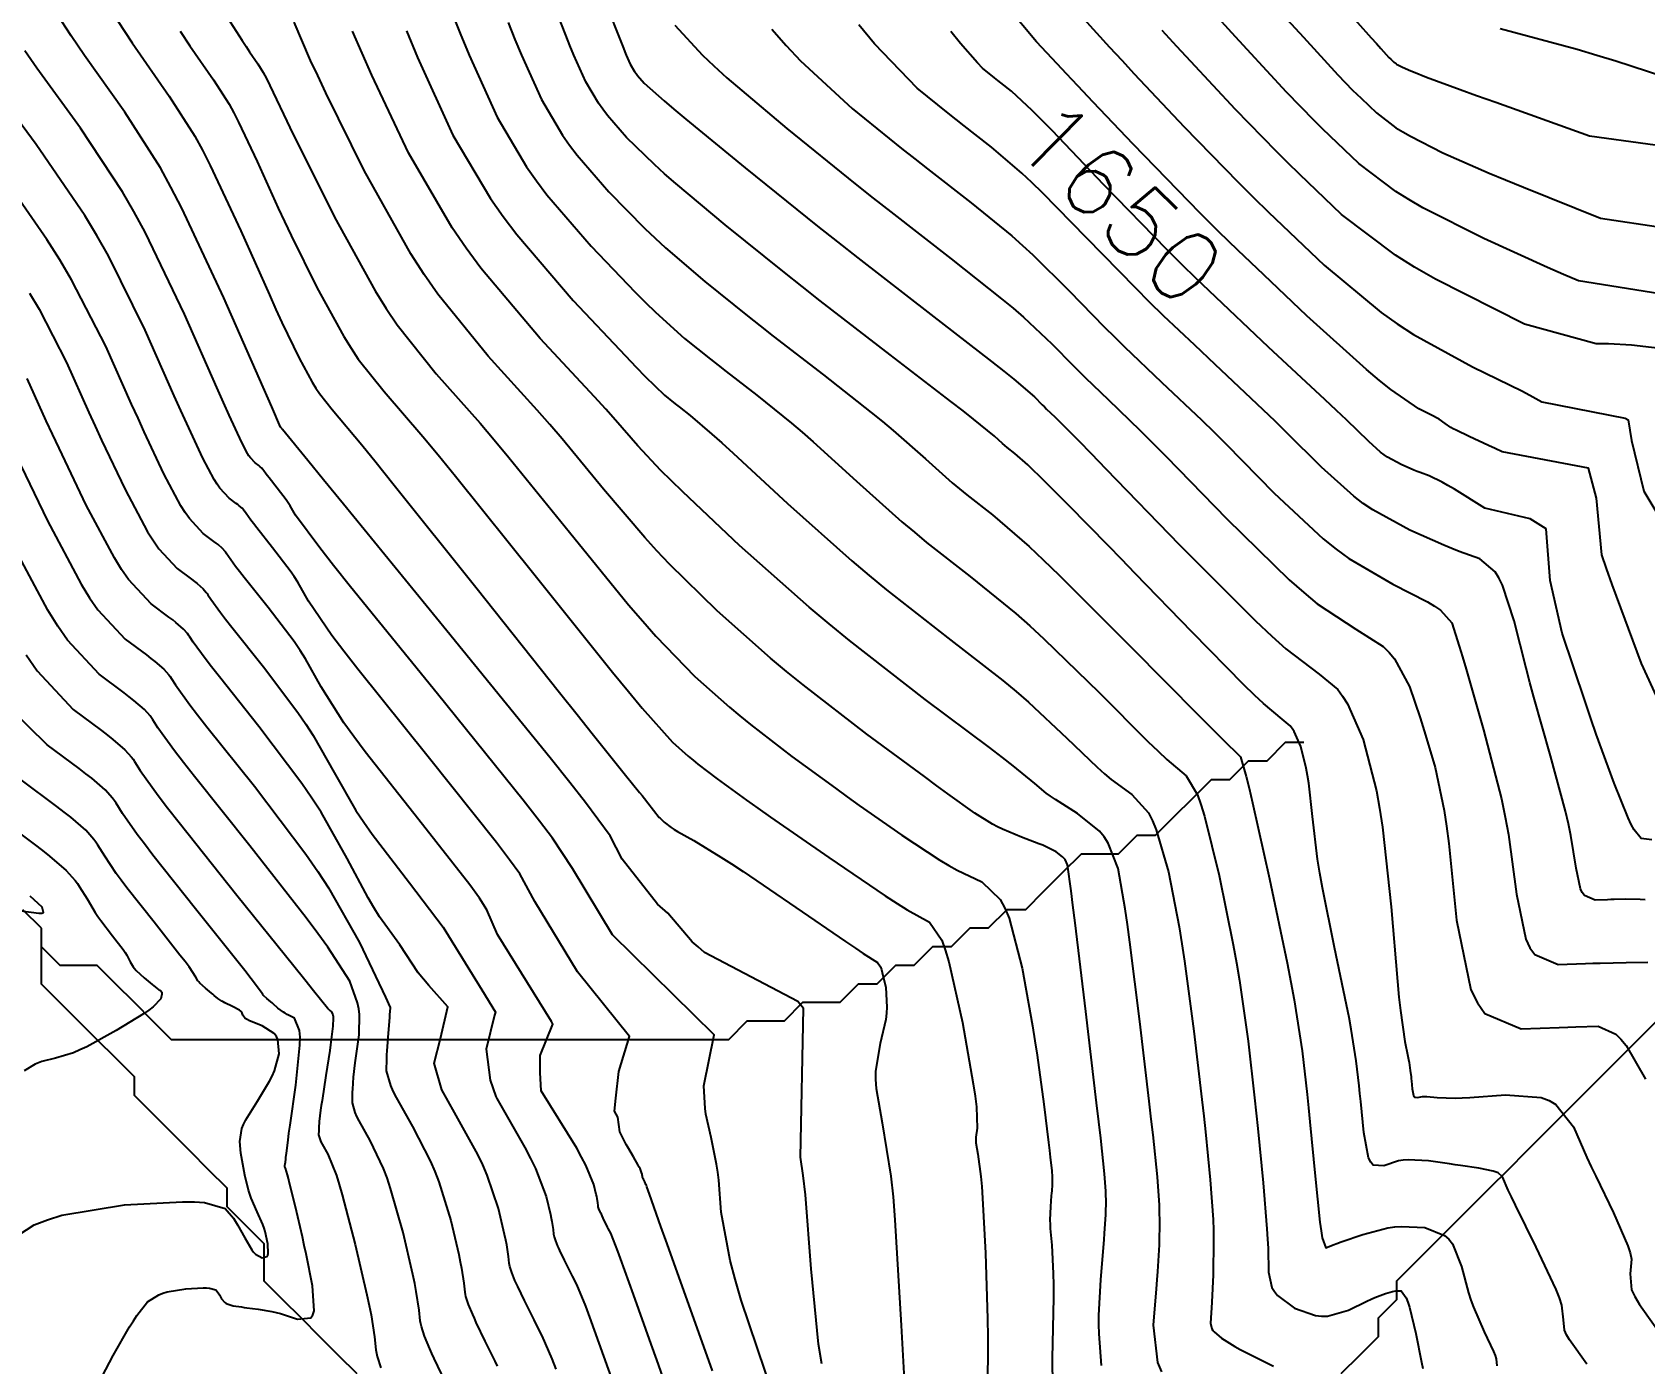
# Model space of a CAD drawing. Header units: metres. Extents: x 837117 to 838477, y 1189012 to 1191015.
# Drawn here: x 837686.6 to 837773.4, y 1190489.5 to 1190561.2 of the extents above; entities that cross this region are included whole.
import ezdxf

# ---------------------------------------------------------------- set-up
doc = ezdxf.new("R2010")
doc.units = ezdxf.units.M
doc.header["$LTSCALE"] = 0.3
doc.layers.add('COTAS 10', color=1, linetype='Continuous')
doc.layers.add('COTAS INT', color=252, linetype='Continuous')
doc.layers.add('DRENAJE', color=5, linetype='Continuous', lineweight=25)
doc.styles.get("Standard").update_dxf_attribs({"font": 'simplex.shx'})

msp = doc.modelspace()

# ---------------------------------------------------------------- linework, layer by layer
at = {"layer": 'COTAS 10'}
for points, elevation in [([(837770.279, 1190489.517), (837769.342, 1190490.823), (837769.183, 1190491.1), (837769.067, 1190491.34), (837769.013, 1190491.898), (837768.928, 1190492.692), (837768.793, 1190493.08), (837768.61, 1190493.541), (837767.545, 1190495.815), (837766.426, 1190498.07), (837766.209, 1190498.519), (837766.031, 1190498.891), (837765.724, 1190499.605), (837765.503, 1190499.808), (837765.379, 1190499.858), (837765.229, 1190499.907), (837764.462, 1190500.062), (837763.472, 1190500.207), (837763.181, 1190500.249), (837762.882, 1190500.291), (837761.744, 1190500.453), (837760.654, 1190500.513), (837760.387, 1190500.492), (837760.134, 1190500.455), (837759.346, 1190500.186), (837758.758, 1190500.234), (837758.631, 1190500.396), (837758.52, 1190500.623), (837758.253, 1190501.984), (837758.091, 1190503.661), (837758.047, 1190504.089), (837758.004, 1190504.5), (837757.852, 1190505.851), (837757.581, 1190507.544), (837757.463, 1190508.17), (837757.326, 1190508.864), (837756.677, 1190511.942), (837756.027, 1190515.167), (837755.889, 1190515.955), (837755.769, 1190516.697), (837755.491, 1190518.996), (837755.299, 1190520.792), (837755.233, 1190521.216), (837755.162, 1190521.609), (837754.861, 1190522.766), (837754.505, 1190523.57), (837754.399, 1190523.741), (837754.29, 1190523.889), (837753.868, 1190524.236), (837752.855, 1190525.076), (837752.372, 1190525.536), (837751.801, 1190526.093), (837749.011, 1190528.925), (837745.946, 1190532.084), (837745.202, 1190532.849), (837744.503, 1190533.565), (837742.359, 1190535.754), (837740.792, 1190537.323), (837740.457, 1190537.649), (837740.165, 1190537.928), (837739.469, 1190538.544), (837739.047, 1190538.874), (837738.928, 1190538.973), (837738.808, 1190539.074), (837738.366, 1190539.469), (837737.234, 1190540.395), (837736.678, 1190540.832), (837736.017, 1190541.347), (837732.756, 1190543.859), (837728.991, 1190546.771), (837728.012, 1190547.539), (837727.062, 1190548.289), (837723.859, 1190550.861), (837721.206, 1190553.078), (837720.602, 1190553.605), (837720.055, 1190554.095), (837718.55, 1190555.552), (837717.525, 1190556.75), (837717.281, 1190557.076), (837717.053, 1190557.4), (837716.371, 1190558.55), (837715.715, 1190559.994), (837715.504, 1190560.502), (837715.28, 1190561.058), (837714.362, 1190563.458)], 1640), ([(837744.132, 1190489.443), (837744.002, 1190491.15), (837743.992, 1190491.646), (837743.994, 1190492.152), (837744.094, 1190494.063), (837744.241, 1190495.802), (837744.272, 1190496.2), (837744.299, 1190496.561), (837744.364, 1190497.56), (837744.377, 1190498.36), (837744.371, 1190498.595), (837744.362, 1190498.837), (837744.298, 1190499.76), (837744.089, 1190501.685), (837743.989, 1190502.558), (837743.87, 1190503.579), (837743.287, 1190508.496), (837742.708, 1190513.284), (837742.592, 1190514.224), (837742.495, 1190514.996), (837742.304, 1190516.392), (837742.17, 1190516.684), (837742.109, 1190516.761), (837742.038, 1190516.836), (837741.696, 1190517.093), (837741.161, 1190517.364), (837740.969, 1190517.448), (837740.757, 1190517.535), (837739.832, 1190517.886), (837738.805, 1190518.313), (837738.53, 1190518.45), (837738.258, 1190518.594), (837737.307, 1190519.183), (837735.853, 1190520.225), (837735.264, 1190520.655), (837734.594, 1190521.147), (837731.5, 1190523.438), (837728.06, 1190526.092), (837727.172, 1190526.814), (837726.312, 1190527.529), (837723.438, 1190530.066), (837720.862, 1190532.592), (837720.19, 1190533.301), (837719.536, 1190534.015), (837717.322, 1190536.628), (837715.093, 1190539.332), (837714.429, 1190540.102), (837713.744, 1190540.883), (837711.104, 1190543.782), (837708.394, 1190547.117), (837707.666, 1190548.172), (837706.948, 1190549.285), (837704.434, 1190553.782), (837702.363, 1190557.968), (837701.924, 1190558.886), (837701.543, 1190559.699), (837700.652, 1190561.764)], 1630), ([(837754.119, 1190561.933), (837755.006, 1190560.954), (837756.858, 1190558.935), (837757.658, 1190558.113), (837757.883, 1190557.889), (837758.109, 1190557.668), (837758.935, 1190556.884), (837759.991, 1190556.086), (837760.362, 1190555.855), (837760.767, 1190555.62), (837762.513, 1190554.737), (837765.014, 1190553.643), (837765.895, 1190553.275), (837766.857, 1190552.878), (837771.014, 1190551.211), (837777.711, 1190550.202)], 1660), ([(837773.779, 1190517.737), (837773.195, 1190517.809), (837772.811, 1190518.284), (837772.662, 1190518.574), (837772.495, 1190518.931), (837771.739, 1190520.792), (837770.778, 1190523.434), (837770.482, 1190524.285), (837770.172, 1190525.187), (837768.945, 1190528.874), (837768.297, 1190531.715), (837768.077, 1190534.486), (837767.221, 1190535.023), (837764.786, 1190535.593), (837763.141, 1190536.615), (837762.792, 1190536.821), (837762.488, 1190536.994), (837761.771, 1190537.344), (837761.287, 1190537.517), (837761.129, 1190537.58), (837760.962, 1190537.649), (837760.271, 1190537.951), (837759.542, 1190538.35), (837759.351, 1190538.48), (837759.163, 1190538.619), (837758.524, 1190539.194), (837757.325, 1190540.355), (837756.786, 1190540.864), (837756.156, 1190541.454), (837753.133, 1190544.262), (837751.016, 1190546.27), (837749.576, 1190547.634), (837748.61, 1190548.581), (837747.653, 1190549.532), (837744.262, 1190553.014), (837741.469, 1190555.925), (837740.889, 1190556.517), (837740.392, 1190557.017), (837739.293, 1190558.046), (837738.716, 1190558.495), (837738.547, 1190558.628), (837738.374, 1190558.766), (837737.72, 1190559.293), (837737.461, 1190559.583), (837736.533, 1190560.62), (837736.025, 1190561.261)], 1650), ([(837726.45, 1190487.857), (837724.738, 1190492.958), (837724.405, 1190494.087), (837724.132, 1190495.093), (837723.657, 1190497.698), (837723.525, 1190499.412), (837723.469, 1190499.855), (837723.406, 1190500.284), (837723.107, 1190501.721), (837722.833, 1190502.968), (837722.786, 1190503.278), (837722.724, 1190504.505), (837723.268, 1190507.244), (837717.808, 1190512.628), (837715.648, 1190516.195), (837714.575, 1190517.835), (837713.874, 1190518.754), (837712.998, 1190519.876), (837708.376, 1190525.61), (837703.696, 1190531.373), (837702.783, 1190532.514), (837702.036, 1190533.457), (837700.723, 1190535.22), (837700.433, 1190535.733), (837700.332, 1190535.888), (837700.221, 1190536.049), (837699.745, 1190536.679), (837699.308, 1190537.228), (837699.221, 1190537.338), (837699.149, 1190537.431), (837699.016, 1190537.614), (837698.978, 1190537.676), (837698.967, 1190537.692), (837698.955, 1190537.707), (837698.91, 1190537.758), (837698.826, 1190537.83), (837698.79, 1190537.858), (837698.749, 1190537.89), (837698.552, 1190538.037), (837698.3, 1190538.308), (837698.224, 1190538.418), (837698.144, 1190538.544), (837697.834, 1190539.127), (837697.161, 1190540.605), (837696.854, 1190541.295), (837696.494, 1190542.106), (837694.758, 1190546.051), (837692.632, 1190550.468), (837692.027, 1190551.577), (837691.414, 1190552.636), (837689.144, 1190556.051), (837686.806, 1190559.282), (837686.152, 1190560.226)], 1620), ([(837685.707, 1190538.378), (837687.368, 1190534.911), (837689.18, 1190531.512), (837689.643, 1190530.778), (837690.089, 1190530.133), (837691.558, 1190528.553), (837692.705, 1190527.699), (837692.947, 1190527.512), (837693.157, 1190527.346), (837693.645, 1190526.928), (837693.908, 1190526.63), (837693.976, 1190526.541), (837694.042, 1190526.448), (837694.262, 1190526.086), (837695.041, 1190525.018), (837695.458, 1190524.479), (837695.963, 1190523.835), (837698.515, 1190520.633), (837701.283, 1190516.976), (837701.923, 1190516.046), (837702.509, 1190515.151), (837704.171, 1190512.216), (837705.22, 1190510.035), (837705.42, 1190509.616), (837705.58, 1190509.277), (837705.831, 1190508.718), (837705.81, 1190508.484), (837705.798, 1190508.349), (837705.784, 1190508.184), (837705.713, 1190507.336), (837705.644, 1190506.39), (837705.632, 1190506.163), (837705.623, 1190505.951), (837705.615, 1190505.313), (837705.837, 1190504.526), (837705.974, 1190504.22), (837706.143, 1190503.875), (837707.023, 1190502.313), (837708.004, 1190500.434), (837708.237, 1190499.89), (837708.452, 1190499.335), (837709.089, 1190497.245), (837709.517, 1190495.415), (837709.601, 1190495.024), (837709.67, 1190494.683), (837709.793, 1190493.868), (837709.843, 1190493.398), (837709.866, 1190493.273), (837709.892, 1190493.152), (837710.02, 1190492.733), (837710.252, 1190492.186), (837710.345, 1190491.983), (837710.449, 1190491.757), (837710.928, 1190490.758), (837711.46, 1190489.682), (837711.597, 1190489.408)], 1610), ([(837684.564, 1190519.069), (837686.66, 1190517.507), (837687.104, 1190517.165), (837687.488, 1190516.863), (837688.38, 1190516.098), (837688.86, 1190515.553), (837688.985, 1190515.389), (837689.105, 1190515.22), (837689.509, 1190514.559), (837689.949, 1190513.829), (837690.093, 1190513.615), (837690.245, 1190513.397), (837690.875, 1190512.568), (837691.442, 1190511.831), (837691.556, 1190511.67), (837691.65, 1190511.528), (837691.832, 1190511.173), (837691.982, 1190510.9), (837692.057, 1190510.811), (837692.145, 1190510.715), (837692.583, 1190510.317), (837693.015, 1190509.959), (837693.101, 1190509.889), (837693.171, 1190509.83), (837693.299, 1190509.723), (837693.344, 1190509.692), (837693.361, 1190509.683), (837693.38, 1190509.673), (837693.467, 1190509.632), (837693.53, 1190509.538), (837693.534, 1190509.494), (837693.533, 1190509.442), (837693.481, 1190509.192), (837693.058, 1190508.745), (837692.823, 1190508.57), (837692.537, 1190508.372), (837691.077, 1190507.472), (837689.484, 1190506.606), (837689.114, 1190506.431), (837688.774, 1190506.283), (837687.803, 1190505.982), (837687.076, 1190505.807), (837686.89, 1190505.739), (837686.711, 1190505.663), (837686.121, 1190505.314)], 1600)]:
    msp.add_lwpolyline(points, dxfattribs=dict(at, elevation=elevation))
at = {"layer": 'COTAS INT'}
for points, elevation in [([(837717.247, 1190563.28), (837718.071, 1190561.183), (837718.385, 1190560.362), (837718.462, 1190560.172), (837718.534, 1190559.998), (837718.759, 1190559.504), (837718.992, 1190559.11), (837719.07, 1190559), (837719.153, 1190558.888), (837719.504, 1190558.478), (837720.575, 1190557.527), (837721.112, 1190557.074), (837721.755, 1190556.539), (837724.946, 1190553.92), (837728.836, 1190550.789), (837729.918, 1190549.931), (837731.004, 1190549.076), (837734.946, 1190546.021), (837738.209, 1190543.498), (837738.867, 1190542.98), (837739.419, 1190542.539), (837740.523, 1190541.598), (837740.94, 1190541.171), (837741.057, 1190541.054), (837741.176, 1190540.938), (837741.613, 1190540.523), (837742.914, 1190539.218), (837743.578, 1190538.54), (837744.373, 1190537.724), (837748.341, 1190533.635), (837752.43, 1190529.533), (837753.3, 1190528.709), (837754.058, 1190528.021), (837755.852, 1190526.66), (837756.858, 1190525.831), (837757.119, 1190525.478), (837757.373, 1190525.07), (837758.224, 1190523.149), (837758.943, 1190520.386), (837759.112, 1190519.447), (837759.269, 1190518.433), (837759.73, 1190514.143), (837760.072, 1190510.121), (837760.154, 1190509.276), (837760.231, 1190508.548), (837760.464, 1190506.885), (837760.63, 1190506.095), (837760.665, 1190505.917), (837760.696, 1190505.757), (837760.765, 1190505.322), (837760.804, 1190504.976), (837760.815, 1190504.87), (837760.826, 1190504.761), (837760.868, 1190504.33), (837760.936, 1190503.981), (837760.965, 1190503.923), (837760.997, 1190503.881), (837761.148, 1190503.869), (837761.419, 1190503.929), (837761.527, 1190503.932), (837761.65, 1190503.93), (837762.212, 1190503.875), (837763.176, 1190503.839), (837763.552, 1190503.849), (837763.975, 1190503.868), (837765.895, 1190504.009), (837767.812, 1190503.864), (837768.233, 1190503.704), (837768.607, 1190503.491), (837769.559, 1190502.286), (837770.279, 1190500.635), (837770.507, 1190500.141), (837770.746, 1190499.63), (837771.712, 1190497.653), (837772.483, 1190495.883), (837772.6, 1190495.504), (837772.675, 1190495.172), (837772.596, 1190494.374), (837772.678, 1190493.52), (837772.855, 1190493.153), (837773.099, 1190492.73), (837774.533, 1190490.73)], 1642), ([(837775.131, 1190523.052), (837773.223, 1190527.235), (837771.638, 1190531.494), (837771.33, 1190532.358), (837771.08, 1190533.084), (837770.787, 1190536.142), (837770.365, 1190537.752), (837765.712, 1190538.632), (837765.33, 1190538.81), (837764.977, 1190538.975), (837763.942, 1190539.45), (837763.227, 1190539.792), (837763.076, 1190539.872), (837762.945, 1190539.947), (837762.644, 1190540.163), (837762.322, 1190540.391), (837762.179, 1190540.472), (837762.012, 1190540.561), (837761.215, 1190540.949), (837759.713, 1190541.984), (837759.103, 1190542.481), (837758.408, 1190543.069), (837755.196, 1190545.952), (837752.871, 1190548.159), (837751.472, 1190549.485), (837750.454, 1190550.483), (837749.442, 1190551.49), (837745.834, 1190555.196), (837743.682, 1190557.468), (837742.865, 1190558.33), (837742.255, 1190558.976), (837741.738, 1190559.525), (837740.638, 1190560.708), (837739.076, 1190562.578)], 1652), ([(837742.459, 1190562.73), (837744.571, 1190560.417), (837745.221, 1190559.715), (837745.9, 1190558.986), (837748.59, 1190556.131), (837751.496, 1190553.146), (837752.311, 1190552.335), (837753.131, 1190551.531), (837756.131, 1190548.685), (837759.197, 1190546.141), (837760.059, 1190545.527), (837760.927, 1190544.954), (837764.106, 1190543.209), (837766.804, 1190541.897), (837767.368, 1190541.596), (837767.852, 1190541.321), (837772.338, 1190540.447), (837772.501, 1190540.364), (837772.681, 1190539.241), (837773.345, 1190536.51), (837774.039, 1190535.345)], 1654), ([(837757.176, 1190562.569), (837758.653, 1190560.931), (837758.943, 1190560.609), (837759.181, 1190560.345), (837759.614, 1190559.869), (837759.712, 1190559.768), (837759.768, 1190559.714), (837759.869, 1190559.617), (837759.999, 1190559.519), (837760.044, 1190559.491), (837760.094, 1190559.462), (837760.309, 1190559.354), (837760.658, 1190559.203), (837760.793, 1190559.147), (837760.944, 1190559.085), (837761.628, 1190558.812), (837763.456, 1190558.137), (837764.329, 1190557.821), (837765.361, 1190557.451), (837770.412, 1190555.648), (837779.844, 1190554.362)], 1662), ([(837729.07, 1190489.526), (837728.889, 1190490.599), (837728.5, 1190494.65), (837728.194, 1190498.633), (837728.065, 1190499.663), (837727.916, 1190500.661), (837728.092, 1190508.661), (837727.789, 1190509.037), (837722.761, 1190511.676), (837722.412, 1190511.979), (837722.083, 1190512.244), (837720.785, 1190513.795), (837720.22, 1190514.279), (837718.314, 1190516.706), (837717.672, 1190517.965), (837716.346, 1190519.762), (837715.497, 1190520.834), (837714.439, 1190522.155), (837708.877, 1190529.001), (837703.306, 1190535.817), (837702.243, 1190537.119), (837701.387, 1190538.167), (837700.024, 1190539.838), (837700.015, 1190539.856), (837700.007, 1190539.866), (837699.991, 1190539.888), (837699.977, 1190539.906), (837699.974, 1190539.91), (837699.971, 1190539.913), (837699.967, 1190539.919), (837699.965, 1190539.921), (837699.965, 1190539.922), (837699.958, 1190539.929), (837699.951, 1190539.934), (837699.943, 1190539.943), (837699.937, 1190539.951), (837699.927, 1190539.97), (837699.452, 1190541.05), (837698.791, 1190542.557), (837696.876, 1190546.92), (837694.61, 1190551.751), (837694.022, 1190552.88), (837693.451, 1190553.919), (837691.533, 1190556.92), (837689.372, 1190559.969), (837688.649, 1190561.039), (837687.871, 1190562.206)], 1622), ([(837691.146, 1190561.852), (837691.937, 1190560.656), (837693.921, 1190557.789), (837695.304, 1190555.624), (837695.716, 1190554.871), (837696.142, 1190554.051), (837697.789, 1190550.538), (837699.323, 1190547.084), (837699.677, 1190546.301), (837700.002, 1190545.594), (837700.92, 1190543.67), (837701.632, 1190542.377), (837701.826, 1190542.068), (837702.019, 1190541.78), (837702.702, 1190540.92), (837704.299, 1190539.014), (837705.067, 1190538.066), (837705.976, 1190536.937), (837710.437, 1190531.345), (837714.949, 1190525.67), (837715.89, 1190524.488), (837716.699, 1190523.476), (837718.506, 1190521.227), (837719.259, 1190520.301), (837719.402, 1190520.122), (837719.517, 1190519.977), (837719.696, 1190519.735), (837720.322, 1190518.946), (837720.371, 1190518.903), (837720.576, 1190518.7), (837720.959, 1190518.401), (837721.121, 1190518.298), (837721.306, 1190518.185), (837722.175, 1190517.701), (837723.643, 1190516.819), (837724.206, 1190516.455), (837724.837, 1190516.039), (837727.681, 1190514.107), (837730.354, 1190512.27), (837730.878, 1190511.915), (837731.307, 1190511.626), (837732.075, 1190511.137), (837732.236, 1190510.898), (837732.283, 1190510.767), (837732.331, 1190510.608), (837732.514, 1190509.798), (837732.582, 1190508.731), (837732.558, 1190508.409), (837732.516, 1190508.076), (837732.21, 1190506.778), (837731.967, 1190505.289), (837731.965, 1190504.836), (837731.992, 1190504.364), (837732.322, 1190502.513), (837732.792, 1190499.642), (837732.906, 1190498.528), (837733.013, 1190497.276), (837733.343, 1190491.601), (837733.645, 1190486.105)], 1624), ([(837696.887, 1190562.285), (837697.859, 1190560.773), (837698.068, 1190560.453), (837698.251, 1190560.175), (837698.698, 1190559.526), (837698.994, 1190559.063), (837699.083, 1190558.902), (837699.174, 1190558.726), (837699.526, 1190557.974), (837700.258, 1190556.432), (837700.589, 1190555.76), (837700.974, 1190554.98), (837702.828, 1190551.275), (837705.015, 1190547.302), (837705.611, 1190546.354), (837706.202, 1190545.471), (837708.303, 1190542.828), (837710.665, 1190540.173), (837711.42, 1190539.283), (837712.22, 1190538.324), (837715.476, 1190534.302), (837718.667, 1190530.396), (837719.427, 1190529.511), (837720.132, 1190528.712), (837722.232, 1190526.534), (837724.097, 1190524.888), (837724.656, 1190524.423), (837725.232, 1190523.955), (837727.465, 1190522.232), (837729.802, 1190520.518), (837730.444, 1190520.055), (837731.084, 1190519.598), (837733.376, 1190517.99), (837735.423, 1190516.647), (837735.907, 1190516.357), (837736.356, 1190516.103), (837737.681, 1190515.48), (837738.68, 1190514.53), (837738.924, 1190514.069), (837739.154, 1190513.522), (837739.865, 1190510.831), (837740.42, 1190507.731), (837740.552, 1190506.925), (837740.674, 1190506.142), (837741.034, 1190503.507), (837741.279, 1190501.445), (837741.328, 1190501.023), (837741.369, 1190500.667), (837741.452, 1190499.919), (837741.473, 1190499.607), (837741.476, 1190499.526), (837741.478, 1190499.446), (837741.474, 1190499.176), (837741.452, 1190498.838), (837741.443, 1190498.716), (837741.432, 1190498.582), (837741.383, 1190497.995), (837741.359, 1190497.269), (837741.364, 1190497.048), (837741.376, 1190496.818), (837741.46, 1190495.914), (837741.537, 1190494.398), (837741.543, 1190493.783), (837741.542, 1190493.082), (837741.486, 1190489.845), (837741.52, 1190486.806)], 1628), ([(837709.069, 1190562.45), (837709.589, 1190561.163), (837710.078, 1190559.985), (837711.596, 1190556.643), (837713.175, 1190553.979), (837713.703, 1190553.229), (837714.269, 1190552.473), (837716.643, 1190549.7), (837719.016, 1190547.231), (837719.582, 1190546.668), (837720.109, 1190546.156), (837721.685, 1190544.742), (837723.083, 1190543.619), (837723.498, 1190543.291), (837723.926, 1190542.956), (837725.569, 1190541.685), (837727.441, 1190540.172), (837728.012, 1190539.685), (837728.606, 1190539.169), (837730.941, 1190537.057), (837733.39, 1190534.867), (837734.056, 1190534.302), (837734.717, 1190533.755), (837737.057, 1190531.925), (837739.525, 1190529.924), (837740.266, 1190529.267), (837741.031, 1190528.567), (837744.005, 1190525.67), (837746.633, 1190523.046), (837747.181, 1190522.518), (837747.651, 1190522.075), (837748.697, 1190521.193), (837749.296, 1190520.174), (837749.483, 1190519.646), (837749.68, 1190519.01), (837750.468, 1190515.825), (837751.224, 1190512.095), (837751.4, 1190511.117), (837751.561, 1190510.162), (837752.026, 1190506.909), (837752.376, 1190503.854), (837752.466, 1190503.023), (837752.552, 1190502.2), (837752.838, 1190499.282), (837753.043, 1190496.797), (837753.078, 1190496.246), (837753.104, 1190495.755), (837753.121, 1190494.475), (837753.309, 1190493.634), (837753.443, 1190493.42), (837753.613, 1190493.212), (837754.524, 1190492.529), (837755.666, 1190492.129), (837755.981, 1190492.1), (837756.297, 1190492.107), (837757.434, 1190492.428), (837758.43, 1190492.902), (837758.657, 1190493.005), (837758.861, 1190493.095), (837759.421, 1190493.319), (837759.806, 1190493.427), (837759.901, 1190493.445), (837759.99, 1190493.457), (837760.271, 1190493.456), (837760.541, 1190493.082), (837760.625, 1190492.86), (837760.712, 1190492.586), (837761.059, 1190491.166), (837761.369, 1190489.626), (837761.434, 1190489.277)], 1636), ([(837712.175, 1190561.754), (837712.546, 1190560.833), (837712.897, 1190559.989), (837713.984, 1190557.597), (837715.114, 1190555.689), (837715.492, 1190555.152), (837715.897, 1190554.611), (837717.597, 1190552.626), (837719.535, 1190550.663), (837720.092, 1190550.136), (837720.658, 1190549.617), (837722.772, 1190547.801), (837725.072, 1190545.954), (837725.755, 1190545.415), (837726.458, 1190544.864), (837729.163, 1190542.772), (837731.729, 1190540.76), (837732.345, 1190540.259), (837732.92, 1190539.782), (837734.654, 1190538.263), (837736.099, 1190536.971), (837736.492, 1190536.637), (837736.882, 1190536.314), (837738.263, 1190535.235), (837740.236, 1190533.528), (837741, 1190532.81), (837741.857, 1190531.985), (837745.736, 1190528.12), (837749.371, 1190524.438), (837750.075, 1190523.73), (837750.647, 1190523.156), (837751.621, 1190522.206), (837751.933, 1190521.156), (837752.088, 1190520.519), (837752.273, 1190519.731), (837753.189, 1190515.636), (837754.133, 1190511.129), (837754.336, 1190510.081), (837754.513, 1190509.122), (837754.939, 1190506.38), (837755.204, 1190504.024), (837755.28, 1190503.307), (837755.356, 1190502.562), (837755.637, 1190499.637), (837755.9, 1190497.154), (837755.964, 1190496.688), (837756.024, 1190496.318), (837756.211, 1190495.78), (837756.614, 1190495.944), (837756.812, 1190496.017), (837757.046, 1190496.101), (837758.199, 1190496.502), (837759.562, 1190496.851), (837759.928, 1190496.902), (837760.289, 1190496.932), (837761.553, 1190496.879), (837762.604, 1190496.446), (837762.831, 1190496.238), (837763.03, 1190495.99), (837763.52, 1190494.778), (837763.895, 1190493.348), (837764.022, 1190492.964), (837764.16, 1190492.586), (837764.741, 1190491.261), (837765.241, 1190490.193), (837765.327, 1190489.976), (837765.391, 1190489.794), (837765.431, 1190489.422)], 1638), ([(837775.989, 1190546.85), (837769.828, 1190547.834), (837769.01, 1190548.188), (837768.151, 1190548.565), (837764.717, 1190550.121), (837761.44, 1190551.778), (837760.679, 1190552.219), (837759.983, 1190552.652), (837758, 1190554.151), (837756.449, 1190555.622), (837756.026, 1190556.038), (837755.604, 1190556.457), (837754.102, 1190558), (837751.971, 1190560.298), (837751.153, 1190561.194), (837750.236, 1190562.201)], 1658), ([(837694.523, 1190561.284), (837695.043, 1190560.496), (837696.31, 1190558.658), (837697.149, 1190557.343), (837697.4, 1190556.886), (837697.658, 1190556.389), (837698.658, 1190554.256), (837699.79, 1190551.758), (837700.133, 1190551.03), (837700.488, 1190550.287), (837701.874, 1190547.472), (837703.324, 1190544.839), (837703.718, 1190544.211), (837704.11, 1190543.625), (837705.503, 1190541.874), (837707.585, 1190539.464), (837708.412, 1190538.463), (837709.347, 1190537.317), (837713.629, 1190531.977), (837717.799, 1190526.778), (837718.664, 1190525.721), (837719.403, 1190524.832), (837721.025, 1190523.002), (837721.883, 1190522.246), (837722.139, 1190522.032), (837722.404, 1190521.817), (837723.43, 1190521.025), (837725.009, 1190519.888), (837725.623, 1190519.456), (837726.314, 1190518.971), (837729.445, 1190516.797), (837732.487, 1190514.736), (837733.122, 1190514.323), (837733.665, 1190513.979), (837734.878, 1190513.309), (837735.528, 1190512.346), (837735.718, 1190511.818), (837735.912, 1190511.176), (837736.646, 1190507.915), (837737.23, 1190504.608), (837737.33, 1190503.939), (837737.402, 1190503.375), (837737.438, 1190502.229), (837737.358, 1190501.739), (837737.358, 1190501.59), (837737.366, 1190501.435), (837737.475, 1190500.826), (837737.641, 1190499.613), (837737.686, 1190499.077), (837737.73, 1190498.455), (837737.887, 1190495.483), (837737.992, 1190491.963), (837738.004, 1190490.994), (837738.009, 1190490.029), (837737.967, 1190486.562)], 1626), ([(837747.389, 1190489.106), (837747.172, 1190489.61), (837746.934, 1190491.606), (837747.097, 1190493.568), (837747.134, 1190494.052), (837747.166, 1190494.509), (837747.254, 1190495.944), (837747.275, 1190497.274), (837747.266, 1190497.665), (837747.252, 1190498.067), (837747.145, 1190499.601), (837746.91, 1190501.856), (837746.814, 1190502.713), (837746.705, 1190503.671), (837746.2, 1190507.967), (837745.659, 1190512.243), (837745.528, 1190513.188), (837745.405, 1190514.029), (837745.025, 1190516.203), (837744.492, 1190517.568), (837744.272, 1190517.899), (837744.02, 1190518.211), (837742.849, 1190519.166), (837741.657, 1190519.914), (837741.393, 1190520.094), (837741.158, 1190520.262), (837740.545, 1190520.772), (837739.381, 1190521.731), (837738.797, 1190522.182), (837738.101, 1190522.714), (837734.644, 1190525.307), (837730.559, 1190528.475), (837729.466, 1190529.37), (837728.39, 1190530.273), (837724.644, 1190533.598), (837721.592, 1190536.472), (837720.953, 1190537.091), (837720.404, 1190537.634), (837719.169, 1190538.953), (837717.966, 1190540.339), (837717.437, 1190540.922), (837716.824, 1190541.592), (837713.904, 1190544.735), (837710.706, 1190548.525), (837709.917, 1190549.603), (837709.17, 1190550.693), (837706.821, 1190554.735), (837704.833, 1190558.916), (837704.313, 1190560.094), (837703.806, 1190561.28)], 1632), ([(837706.702, 1190561.301), (837707.303, 1190559.863), (837709.209, 1190555.689), (837711.236, 1190552.268), (837711.914, 1190551.305), (837712.641, 1190550.335), (837715.689, 1190546.774), (837718.496, 1190543.799), (837719.072, 1190543.199), (837719.56, 1190542.695), (837720.598, 1190541.683), (837721.094, 1190541.284), (837721.241, 1190541.168), (837721.393, 1190541.049), (837721.976, 1190540.598), (837723.154, 1190539.585), (837723.68, 1190539.112), (837724.293, 1190538.556), (837727.229, 1190535.85), (837730.682, 1190532.764), (837731.62, 1190531.967), (837732.551, 1190531.195), (837735.85, 1190528.616), (837738.813, 1190526.319), (837739.531, 1190525.725), (837740.206, 1190525.149), (837742.275, 1190523.221), (837743.896, 1190521.654), (837744.287, 1190521.306), (837744.654, 1190520.994), (837745.773, 1190520.18), (837746.658, 1190519.192), (837746.877, 1190518.772), (837747.086, 1190518.289), (837747.747, 1190516.014), (837748.314, 1190513.062), (837748.464, 1190512.153), (837748.61, 1190511.203), (837749.113, 1190507.438), (837749.541, 1190503.762), (837749.64, 1190502.868), (837749.731, 1190502.028), (837749.992, 1190499.441), (837750.141, 1190497.297), (837750.161, 1190496.735), (837750.173, 1190496.188), (837750.143, 1190494.327), (837750.068, 1190492.851), (837750.052, 1190492.545), (837750.037, 1190492.284), (837750, 1190491.714), (837750.075, 1190491.421), (837750.132, 1190491.335), (837750.203, 1190491.247), (837750.589, 1190490.91), (837751.315, 1190490.467), (837751.601, 1190490.311), (837751.923, 1190490.141), (837753.397, 1190489.409)], 1634), ([(837721.162, 1190561.6), (837722.641, 1190559.984), (837723.251, 1190559.408), (837723.949, 1190558.777), (837727.195, 1190556.033), (837730.871, 1190553.068), (837731.839, 1190552.297), (837732.787, 1190551.549), (837736.033, 1190549.027), (837738.755, 1190546.878), (837739.373, 1190546.364), (837739.931, 1190545.886), (837741.458, 1190544.452), (837742.618, 1190543.261), (837742.946, 1190542.935), (837743.276, 1190542.612), (837744.493, 1190541.458), (837746.225, 1190539.777), (837746.88, 1190539.121), (837747.611, 1190538.382), (837750.887, 1190535.025), (837754.248, 1190531.744), (837755.033, 1190531.052), (837755.755, 1190530.456), (837757.836, 1190529.085), (837759.294, 1190528.152), (837759.623, 1190527.831), (837759.919, 1190527.482), (837760.717, 1190525.997), (837761.288, 1190524.318), (837761.44, 1190523.848), (837761.59, 1190523.374), (837762.11, 1190521.645), (837762.592, 1190519.322), (837762.718, 1190518.475), (837762.841, 1190517.54), (837763.257, 1190513.427), (837764.03, 1190509.674), (837764.377, 1190508.966), (837764.782, 1190508.402), (837766.725, 1190507.561), (837768.773, 1190507.642), (837769.244, 1190507.659), (837769.673, 1190507.675), (837770.875, 1190507.711), (837771.832, 1190507.287), (837772.106, 1190507.011), (837772.385, 1190506.667), (837773.428, 1190504.855)], 1644), ([(837726.383, 1190561.385), (837727.155, 1190560.513), (837727.927, 1190559.69), (837730.703, 1190557.12), (837733.372, 1190554.967), (837734.075, 1190554.408), (837734.763, 1190553.864), (837737.12, 1190552.033), (837739.301, 1190550.257), (837739.878, 1190549.748), (837740.444, 1190549.232), (837742.393, 1190547.306), (837744.296, 1190545.351), (837744.834, 1190544.817), (837745.376, 1190544.286), (837747.373, 1190542.393), (837749.535, 1190540.336), (837750.182, 1190539.702), (837750.849, 1190539.04), (837753.433, 1190536.415), (837756.066, 1190533.954), (837756.765, 1190533.396), (837757.451, 1190532.891), (837759.82, 1190531.51), (837761.698, 1190530.561), (837762.075, 1190530.329), (837762.389, 1190530.109), (837763.007, 1190529.424), (837763.397, 1190528.177), (837763.569, 1190527.603), (837763.768, 1190526.931), (837764.714, 1190523.675), (837765.669, 1190519.943), (837765.873, 1190518.97), (837766.052, 1190518.023), (837766.477, 1190514.82), (837766.977, 1190512.393), (837767.201, 1190511.936), (837767.463, 1190511.571), (837768.72, 1190511.027), (837770.195, 1190511.083), (837770.595, 1190511.097), (837770.99, 1190511.109), (837772.388, 1190511.148), (837773.551, 1190511.166)], 1646), ([(837773.408, 1190514.505), (837773.145, 1190514.525), (837772.378, 1190514.548), (837771.744, 1190514.53), (837771.565, 1190514.525), (837771.384, 1190514.519), (837770.714, 1190514.493), (837770.144, 1190514.74), (837770.026, 1190514.905), (837769.924, 1190515.113), (837769.697, 1190516.213), (837769.414, 1190517.977), (837769.277, 1190518.603), (837769.114, 1190519.288), (837768.312, 1190522.259), (837767.423, 1190525.418), (837767.205, 1190526.221), (837767, 1190526.994), (837766.359, 1190529.526), (837765.733, 1190531.457), (837765.538, 1190531.849), (837765.332, 1190532.181), (837764.507, 1190532.864), (837763.388, 1190533.274), (837762.997, 1190533.433), (837762.571, 1190533.611), (837760.738, 1190534.417), (837758.753, 1190535.504), (837758.231, 1190535.86), (837757.721, 1190536.239), (837755.978, 1190537.804), (837754.087, 1190539.697), (837753.484, 1190540.283), (837752.846, 1190540.895), (837750.253, 1190543.327), (837749.152, 1190544.372), (837747.476, 1190545.96), (837746.722, 1190546.699), (837745.974, 1190547.442), (837743.327, 1190550.16), (837740.957, 1190552.579), (837740.383, 1190553.133), (837739.846, 1190553.637), (837738.207, 1190555.04), (837737.311, 1190555.736), (837736.739, 1190556.18), (837736.311, 1190556.518), (837735.873, 1190556.866), (837734.211, 1190558.207), (837731.904, 1190560.604), (837731.059, 1190561.618)], 1648), ([(837774.831, 1190544.121), (837772.681, 1190544.369), (837771.44, 1190544.452), (837770.778, 1190544.452), (837766.922, 1190545.505), (837762.112, 1190547.936), (837760.997, 1190548.583), (837759.975, 1190549.219), (837757.065, 1190551.418), (837754.79, 1190553.577), (837754.168, 1190554.186), (837753.55, 1190554.801), (837751.346, 1190557.065), (837748.936, 1190559.642), (837748.187, 1190560.454), (837747.403, 1190561.309)], 1656), ([(837765.603, 1190561.425), (837769.749, 1190560.308), (837770.812, 1190559.998), (837771.839, 1190559.688), (837775.237, 1190558.566)], 1664), ([(837723.191, 1190489.152), (837720.745, 1190495.997), (837720.411, 1190496.932), (837719.79, 1190498.674), (837719.653, 1190499.055), (837719.624, 1190499.132), (837719.6, 1190499.196), (837719.549, 1190499.324), (837719.523, 1190499.374), (837719.507, 1190499.404), (837719.476, 1190499.467), (837719.449, 1190499.524), (837719.443, 1190499.537), (837719.437, 1190499.549), (837719.424, 1190499.581), (837719.417, 1190499.605), (837719.415, 1190499.612), (837719.414, 1190499.619), (837719.411, 1190499.646), (837719.404, 1190499.693), (837719.4, 1190499.713), (837719.395, 1190499.735), (837719.37, 1190499.841), (837719.284, 1190500.044), (837719.24, 1190500.128), (837719.188, 1190500.224), (837718.927, 1190500.671), (837718.621, 1190501.198), (837718.541, 1190501.343), (837718.462, 1190501.49), (837718.191, 1190502.018), (837718.085, 1190502.814), (837717.914, 1190503.14), (837717.971, 1190503.837), (837718.142, 1190505.267), (837718.714, 1190507.154), (837715.912, 1190510.643), (837713.624, 1190514.425), (837712.804, 1190515.907), (837712.251, 1190516.675), (837711.558, 1190517.597), (837707.875, 1190522.218), (837704.085, 1190526.929), (837703.323, 1190527.909), (837702.685, 1190528.747), (837701.421, 1190530.601), (837700.852, 1190531.61), (837700.652, 1190531.915), (837700.435, 1190532.232), (837699.499, 1190533.469), (837698.639, 1190534.549), (837698.468, 1190534.766), (837698.328, 1190534.948), (837698.065, 1190535.308), (837697.991, 1190535.43), (837697.969, 1190535.461), (837697.946, 1190535.492), (837697.857, 1190535.592), (837697.693, 1190535.733), (837697.622, 1190535.789), (837697.54, 1190535.852), (837697.153, 1190536.14), (837696.658, 1190536.673), (837696.508, 1190536.89), (837696.352, 1190537.138), (837695.74, 1190538.284), (837694.87, 1190540.159), (837694.551, 1190540.867), (837694.198, 1190541.655), (837692.639, 1190545.182), (837690.653, 1190549.185), (837690.031, 1190550.274), (837689.377, 1190551.354), (837686.755, 1190555.182), (837684.241, 1190558.595)], 1618), ([(837720.506, 1190488.841), (837720.185, 1190489.74), (837719.882, 1190490.591), (837718.932, 1190493.26), (837718.235, 1190495.199), (837718.091, 1190495.589), (837717.969, 1190495.915), (837717.706, 1190496.563), (837717.575, 1190496.816), (837717.536, 1190496.894), (837717.495, 1190496.974), (837717.339, 1190497.289), (837717.199, 1190497.583), (837717.168, 1190497.649), (837717.141, 1190497.708), (837717.073, 1190497.869), (837717.036, 1190497.991), (837717.028, 1190498.027), (837717.021, 1190498.064), (837717.006, 1190498.202), (837716.97, 1190498.441), (837716.95, 1190498.541), (837716.926, 1190498.655), (837716.8, 1190499.192), (837716.361, 1190500.224), (837716.138, 1190500.651), (837715.872, 1190501.139), (837713.967, 1190504.237), (837713.91, 1190505.21), (837713.91, 1190506.125), (837714.58, 1190507.813), (837714.509, 1190507.96), (837711.6, 1190512.655), (837711.033, 1190513.98), (837710.629, 1190514.595), (837710.117, 1190515.318), (837707.375, 1190518.826), (837704.475, 1190522.485), (837703.863, 1190523.304), (837703.335, 1190524.037), (837702.119, 1190525.983), (837701.27, 1190527.487), (837700.973, 1190527.942), (837700.649, 1190528.414), (837699.253, 1190530.26), (837697.97, 1190531.871), (837697.716, 1190532.194), (837697.506, 1190532.465), (837697.115, 1190533.003), (837697.004, 1190533.185), (837696.97, 1190533.231), (837696.936, 1190533.276), (837696.804, 1190533.426), (837696.559, 1190533.636), (837696.453, 1190533.72), (837696.331, 1190533.814), (837695.754, 1190534.243), (837695.016, 1190535.038), (837694.791, 1190535.362), (837694.559, 1190535.731), (837693.647, 1190537.441), (837692.579, 1190539.714), (837692.248, 1190540.439), (837691.901, 1190541.204), (837690.52, 1190544.314), (837688.675, 1190547.902), (837688.035, 1190548.97), (837687.34, 1190550.071), (837684.367, 1190554.314)], 1616), ([(837686.406, 1190547.178), (837686.921, 1190546.319), (837688.401, 1190543.445), (837689.605, 1190540.754), (837689.945, 1190540.011), (837690.288, 1190539.269), (837691.554, 1190536.598), (837692.766, 1190534.325), (837693.075, 1190533.834), (837693.373, 1190533.403), (837694.356, 1190532.346), (837695.122, 1190531.775), (837695.284, 1190531.65), (837695.425, 1190531.54), (837695.751, 1190531.26), (837695.927, 1190531.061), (837695.972, 1190531.001), (837696.016, 1190530.939), (837696.164, 1190530.697), (837696.684, 1190529.983), (837696.963, 1190529.623), (837697.301, 1190529.192), (837699.007, 1190527.051), (837700.862, 1190524.597), (837701.293, 1190523.969), (837701.688, 1190523.364), (837702.817, 1190521.364), (837703.984, 1190519.328), (837704.403, 1190518.699), (837704.864, 1190518.042), (837706.874, 1190515.435), (837708.676, 1190513.039), (837708.969, 1190512.574), (837710.764, 1190509.671), (837711.507, 1190508.47), (837711.45, 1190508.298), (837710.993, 1190506.468), (837711.221, 1190504.809), (837711.509, 1190503.928), (837711.576, 1190503.813), (837713.078, 1190501.188), (837713.389, 1190500.589), (837713.654, 1190500.045), (837714.23, 1190498.543), (837714.456, 1190497.575), (837714.5, 1190497.368), (837714.537, 1190497.188), (837714.602, 1190496.757), (837714.628, 1190496.508), (837714.64, 1190496.443), (837714.654, 1190496.378), (837714.722, 1190496.157), (837714.845, 1190495.867), (837714.894, 1190495.76), (837714.949, 1190495.641), (837715.202, 1190495.112), (837715.483, 1190494.543), (837715.556, 1190494.398), (837715.627, 1190494.259), (837715.864, 1190493.803), (837716.338, 1190492.634), (837716.559, 1190492.046), (837716.817, 1190491.343), (837718.074, 1190487.847)], 1614), ([(837714.764, 1190489.24), (837714.546, 1190489.805), (837714.021, 1190491.043), (837713.679, 1190491.702), (837713.577, 1190491.903), (837713.472, 1190492.112), (837713.065, 1190492.935), (837712.699, 1190493.699), (837712.619, 1190493.871), (837712.549, 1190494.026), (837712.371, 1190494.445), (837712.273, 1190494.765), (837712.253, 1190494.858), (837712.236, 1190494.953), (837712.197, 1190495.313), (837712.103, 1190495.935), (837712.051, 1190496.196), (837711.987, 1190496.495), (837711.659, 1190497.894), (837711.053, 1190499.69), (837710.813, 1190500.239), (837710.541, 1190500.811), (837709.3, 1190503.063), (837708.607, 1190504.292), (837708.19, 1190505.724), (837708.533, 1190507.04), (837708.933, 1190508.756), (837707.904, 1190509.9), (837707.332, 1190510.586), (837706.342, 1190512.086), (837705.253, 1190513.598), (837704.944, 1190514.094), (837704.634, 1190514.618), (837703.516, 1190516.746), (837702.107, 1190519.241), (837701.614, 1190519.996), (837701.076, 1190520.78), (837698.761, 1190523.842), (837696.632, 1190526.514), (837696.211, 1190527.051), (837695.862, 1190527.5), (837695.213, 1190528.392), (837695.029, 1190528.693), (837694.974, 1190528.771), (837694.917, 1190528.846), (837694.698, 1190529.094), (837694.291, 1190529.443), (837694.116, 1190529.581), (837693.913, 1190529.737), (837692.957, 1190530.45), (837691.731, 1190531.768), (837691.359, 1190532.306), (837690.973, 1190532.918), (837689.461, 1190535.755), (837687.997, 1190538.823), (837687.642, 1190539.583), (837687.308, 1190540.303), (837686.282, 1190542.576)], 1612), ([(837708.791, 1190488.581), (837708.2, 1190489.816), (837708.07, 1190490.094), (837707.956, 1190490.345), (837707.669, 1190491.021), (837707.511, 1190491.538), (837707.478, 1190491.689), (837707.45, 1190491.843), (837707.388, 1190492.424), (837707.236, 1190493.43), (837707.151, 1190493.852), (837707.048, 1190494.335), (837706.519, 1190496.596), (837705.852, 1190498.98), (837705.661, 1190499.54), (837705.467, 1190500.057), (837704.747, 1190501.563), (837704.152, 1190502.619), (837704.037, 1190502.852), (837703.945, 1190503.059), (837703.795, 1190503.591), (837703.8, 1190504.022), (837703.807, 1190504.165), (837703.815, 1190504.318), (837703.861, 1190504.958), (837703.942, 1190505.738), (837703.972, 1190505.98), (837704.006, 1190506.233), (837704.155, 1190507.241), (837704.182, 1190508.341), (837704.138, 1190508.653), (837704.072, 1190508.967), (837703.647, 1190510.128), (837702.475, 1190511.965), (837701.938, 1190512.705), (837701.309, 1190513.547), (837698.269, 1190517.424), (837695.294, 1190521.157), (837694.705, 1190521.907), (837694.219, 1190522.535), (837693.312, 1190523.781), (837693.054, 1190524.202), (837692.978, 1190524.31), (837692.898, 1190524.415), (837692.592, 1190524.762), (837692.023, 1190525.25), (837691.778, 1190525.442), (837691.496, 1190525.66), (837690.159, 1190526.656), (837688.446, 1190528.498), (837687.927, 1190529.249), (837687.387, 1190530.105), (837685.275, 1190534.068)], 1608), ([(837686.221, 1190527.699), (837686.811, 1190526.849), (837688.76, 1190524.759), (837690.287, 1190523.622), (837690.61, 1190523.373), (837690.89, 1190523.153), (837691.539, 1190522.596), (837691.889, 1190522.2), (837691.979, 1190522.08), (837692.067, 1190521.956), (837692.361, 1190521.475), (837693.329, 1190520.138), (837693.841, 1190519.475), (837694.46, 1190518.684), (837697.576, 1190514.771), (837700.64, 1190510.955), (837701.225, 1190510.225), (837701.695, 1190509.637), (837702.444, 1190508.696), (837702.455, 1190508.677), (837702.46, 1190508.671), (837702.466, 1190508.664), (837702.496, 1190508.636), (837702.546, 1190508.594), (837702.563, 1190508.579), (837702.583, 1190508.562), (837702.67, 1190508.486), (837702.741, 1190508.314), (837702.751, 1190508.236), (837702.756, 1190508.146), (837702.74, 1190507.711), (837702.656, 1190506.987), (837702.618, 1190506.714), (837702.575, 1190506.41), (837702.366, 1190505.049), (837702.16, 1190503.718), (837702.118, 1190503.432), (837702.082, 1190503.183), (837702.009, 1190502.58), (837701.985, 1190502.247), (837701.981, 1190502.167), (837701.978, 1190502.093), (837701.975, 1190501.869), (837702.053, 1190501.592), (837702.101, 1190501.484), (837702.16, 1190501.363), (837702.47, 1190500.814), (837702.93, 1190499.68), (837703.085, 1190499.19), (837703.251, 1190498.625), (837703.949, 1190495.948), (837704.578, 1190493.255), (837704.701, 1190492.679), (837704.803, 1190492.178), (837704.984, 1190490.98), (837705.057, 1190490.287), (837705.091, 1190490.104), (837705.13, 1190489.925), (837705.318, 1190489.309)], 1606), ([(837690.124, 1190488.48), (837690.908, 1190489.983), (837691.787, 1190491.517), (837691.996, 1190491.849), (837692.19, 1190492.141), (837692.765, 1190492.862), (837693.369, 1190493.25), (837693.582, 1190493.332), (837693.814, 1190493.403), (837694.816, 1190493.57), (837695.751, 1190493.62), (837695.942, 1190493.618), (837696.102, 1190493.608), (837696.434, 1190493.514), (837696.567, 1190493.356), (837696.602, 1190493.306), (837696.636, 1190493.253), (837696.751, 1190493.039), (837696.915, 1190492.84), (837696.979, 1190492.796), (837697.051, 1190492.758), (837697.379, 1190492.659), (837697.818, 1190492.592), (837697.959, 1190492.573), (837698.11, 1190492.554), (837698.725, 1190492.484), (837699.458, 1190492.358), (837699.683, 1190492.304), (837699.916, 1190492.242), (837700.836, 1190491.945), (837701.557, 1190492.005), (837701.666, 1190492.167), (837701.734, 1190492.392), (837701.652, 1190493.73), (837701.302, 1190495.446), (837701.202, 1190495.91), (837701.101, 1190496.368), (837700.724, 1190497.982), (837700.408, 1190499.263), (837700.345, 1190499.511), (837700.293, 1190499.714), (837700.194, 1190500.064), (837700.169, 1190500.107), (837700.161, 1190500.125), (837700.155, 1190500.146), (837700.155, 1190500.17), (837700.156, 1190500.176), (837700.157, 1190500.202), (837700.163, 1190500.249), (837700.166, 1190500.269), (837700.169, 1190500.291), (837700.185, 1190500.396), (837700.205, 1190500.543), (837700.211, 1190500.592), (837700.216, 1190500.645), (837700.237, 1190500.867), (837700.328, 1190501.581), (837700.378, 1190501.944), (837700.439, 1190502.378), (837700.749, 1190504.543), (837700.969, 1190506.697), (837700.973, 1190507.124), (837700.953, 1190507.478), (837700.677, 1190508.147), (837700.276, 1190508.346), (837700.176, 1190508.404), (837700.082, 1190508.463), (837699.785, 1190508.687), (837699.534, 1190508.907), (837699.469, 1190508.963), (837699.405, 1190509.017), (837699.192, 1190509.196), (837699.026, 1190509.348), (837698.992, 1190509.384), (837698.964, 1190509.418), (837698.907, 1190509.522), (837698.347, 1190510.268), (837698.002, 1190510.707), (837697.574, 1190511.247), (837695.343, 1190514.037), (837693.055, 1190516.922), (837692.592, 1190517.521), (837692.202, 1190518.035), (837691.41, 1190519.17), (837691.08, 1190519.711), (837690.981, 1190519.85), (837690.879, 1190519.984), (837690.486, 1190520.43), (837689.756, 1190521.056), (837689.441, 1190521.304), (837689.078, 1190521.584), (837687.361, 1190522.863), (837685.36, 1190524.817)], 1604), ([(837684.634, 1190495.712), (837686.662, 1190497.014), (837687.375, 1190497.29), (837688.154, 1190497.529), (837691.513, 1190498.089), (837694.649, 1190498.256), (837695.287, 1190498.247), (837695.826, 1190498.215), (837696.939, 1190497.899), (837697.383, 1190497.369), (837697.5, 1190497.201), (837697.614, 1190497.024), (837698.002, 1190496.308), (837698.369, 1190495.672), (837698.469, 1190495.545), (837698.569, 1190495.44), (837698.926, 1190495.238), (837699.19, 1190495.317), (837699.232, 1190495.388), (837699.259, 1190495.481), (837699.245, 1190495.993), (837699.093, 1190496.655), (837699.034, 1190496.842), (837698.967, 1190497.03), (837698.665, 1190497.72), (837698.35, 1190498.448), (837698.275, 1190498.659), (837698.205, 1190498.875), (837698, 1190499.689), (837697.853, 1190500.48), (837697.822, 1190500.681), (837697.793, 1190500.874), (837697.723, 1190501.508), (837697.841, 1190502.195), (837697.932, 1190502.422), (837698.047, 1190502.665), (837698.674, 1190503.677), (837699.336, 1190504.747), (837699.473, 1190505.027), (837699.59, 1190505.3), (837699.849, 1190506.226), (837699.786, 1190506.992), (837699.7, 1190507.164), (837699.585, 1190507.319), (837698.926, 1190507.735), (837698.25, 1190508.007), (837698.125, 1190508.072), (837698.027, 1190508.132), (837697.896, 1190508.312), (837697.838, 1190508.474), (837697.785, 1190508.522), (837697.717, 1190508.573), (837697.341, 1190508.771), (837696.927, 1190508.966), (837696.836, 1190509.014), (837696.754, 1190509.06), (837696.542, 1190509.205), (837696.352, 1190509.369), (837696.285, 1190509.426), (837696.21, 1190509.488), (837695.887, 1190509.757), (837695.585, 1190510.031), (837695.524, 1190510.097), (837695.473, 1190510.159), (837695.369, 1190510.347), (837694.998, 1190510.898), (837694.779, 1190511.188), (837694.508, 1190511.539), (837693.109, 1190513.303), (837691.65, 1190515.159), (837691.342, 1190515.568), (837691.076, 1190515.932), (837690.46, 1190516.864), (837690.092, 1190517.465), (837689.983, 1190517.62), (837689.87, 1190517.769), (837689.433, 1190518.264), (837688.622, 1190518.96), (837688.273, 1190519.235), (837687.869, 1190519.545), (837685.962, 1190520.966)], 1602), ([(837685.938, 1190513.929), (837686.91, 1190513.788), (837687.06, 1190513.798), (837687.158, 1190513.83), (837687.082, 1190514.127), (837686.433, 1190514.707)], 1598)]:
    msp.add_lwpolyline(points, dxfattribs=dict(at, elevation=elevation))
at = {"layer": 'DRENAJE'}
msp.add_line((837687.052, 1190509.981), (837687.052, 1190512.98), dxfattribs=at)
for points in [[(837755.029, 1190522.976, 0), (837754.03, 1190522.976, 0), (837753.03, 1190521.976, 0), (837752.03, 1190521.976, 0), (837751.031, 1190520.977, 0), (837750.031, 1190520.977, 0), (837749.031, 1190519.977, 0), (837748.032, 1190518.977, 0), (837747.032, 1190517.978, 0), (837746.032, 1190517.978, 0), (837745.033, 1190516.978, 0), (837743.033, 1190516.978, 0), (837742.034, 1190515.978, 0), (837741.034, 1190514.979, 0), (837740.034, 1190513.979, 0), (837739.035, 1190513.979, 0), (837738.035, 1190512.98, 0), (837737.035, 1190512.98, 0), (837736.036, 1190511.98, 0), (837735.036, 1190511.98, 0), (837734.036, 1190510.98, 0), (837733.037, 1190510.98, 0), (837732.037, 1190509.981, 0), (837731.037, 1190509.981, 0), (837730.038, 1190508.981, 0), (837728.038, 1190508.981, 0), (837727.039, 1190507.981, 0), (837725.039, 1190507.981, 0), (837724.04, 1190506.982, 0), (837694.05, 1190506.982, 0), (837693.05, 1190507.981, 0), (837692.051, 1190508.981, 0), (837691.051, 1190509.981, 0), (837690.051, 1190510.98, 0), (837688.052, 1190510.98, 0), (837687.052, 1190511.98, 0)], [(837687.052, 1190512.98, 0), (837686.053, 1190513.979, 0)], [(837704.047, 1190488.988, 0), (837703.047, 1190489.987, 0), (837702.047, 1190490.987, 0), (837701.048, 1190491.987, 0), (837700.048, 1190492.986, 0), (837699.048, 1190493.986, 0), (837699.048, 1190495.985, 0), (837698.049, 1190496.985, 0), (837697.049, 1190497.985, 0), (837697.049, 1190498.984, 0), (837696.049, 1190499.984, 0), (837695.05, 1190500.984, 0), (837694.05, 1190501.983, 0), (837693.05, 1190502.983, 0), (837692.051, 1190503.983, 0), (837692.051, 1190504.982, 0), (837691.051, 1190505.982, 0), (837690.051, 1190506.982, 0), (837689.052, 1190507.981, 0), (837687.052, 1190509.981, 0)], [(837774.023, 1190507.981, 0), (837772.024, 1190505.982, 0), (837771.024, 1190504.982, 0), (837770.024, 1190503.983, 0), (837769.025, 1190502.983, 0), (837768.025, 1190501.983, 0), (837767.025, 1190500.984, 0), (837766.026, 1190499.984, 0), (837765.026, 1190498.984, 0), (837764.026, 1190497.985, 0), (837763.027, 1190496.985, 0), (837762.027, 1190495.985, 0), (837761.027, 1190494.986, 0), (837760.028, 1190493.986, 0), (837760.028, 1190492.986, 0), (837759.028, 1190491.987, 0), (837759.028, 1190490.987, 0), (837758.028, 1190489.987, 0), (837757.029, 1190488.988, 0)]]:
    msp.add_polyline3d(points, dxfattribs=at)

# ---------------------------------------------------------------- texts
at = {"layer": 'COTAS 10', "insert": (837739.13, 1190555.282, 1650), "char_height": 3.8, "attachment_point": 7, "rotation": 315.51808}
msp.add_mtext('1650', dxfattribs=at)

doc.saveas('drawing.dxf')
